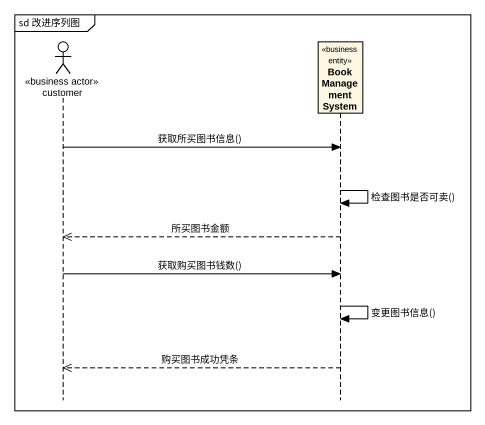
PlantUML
@startuml
mainframe sd 改进序列图
hide footbox
actor customer <<business actor>>
participant "Book Management System" as Book_Management_System <<business entity>>

customer -> Book_Management_System : 获取所买图书信息()
Book_Management_System -> Book_Management_System : 检查图书是否可卖()
Book_Management_System -->> customer : 所买图书金额
customer -> Book_Management_System : 获取购买图书钱数()
Book_Management_System -> Book_Management_System : 变更图书信息()
Book_Management_System -->> customer : 购买图书成功凭条
@enduml
